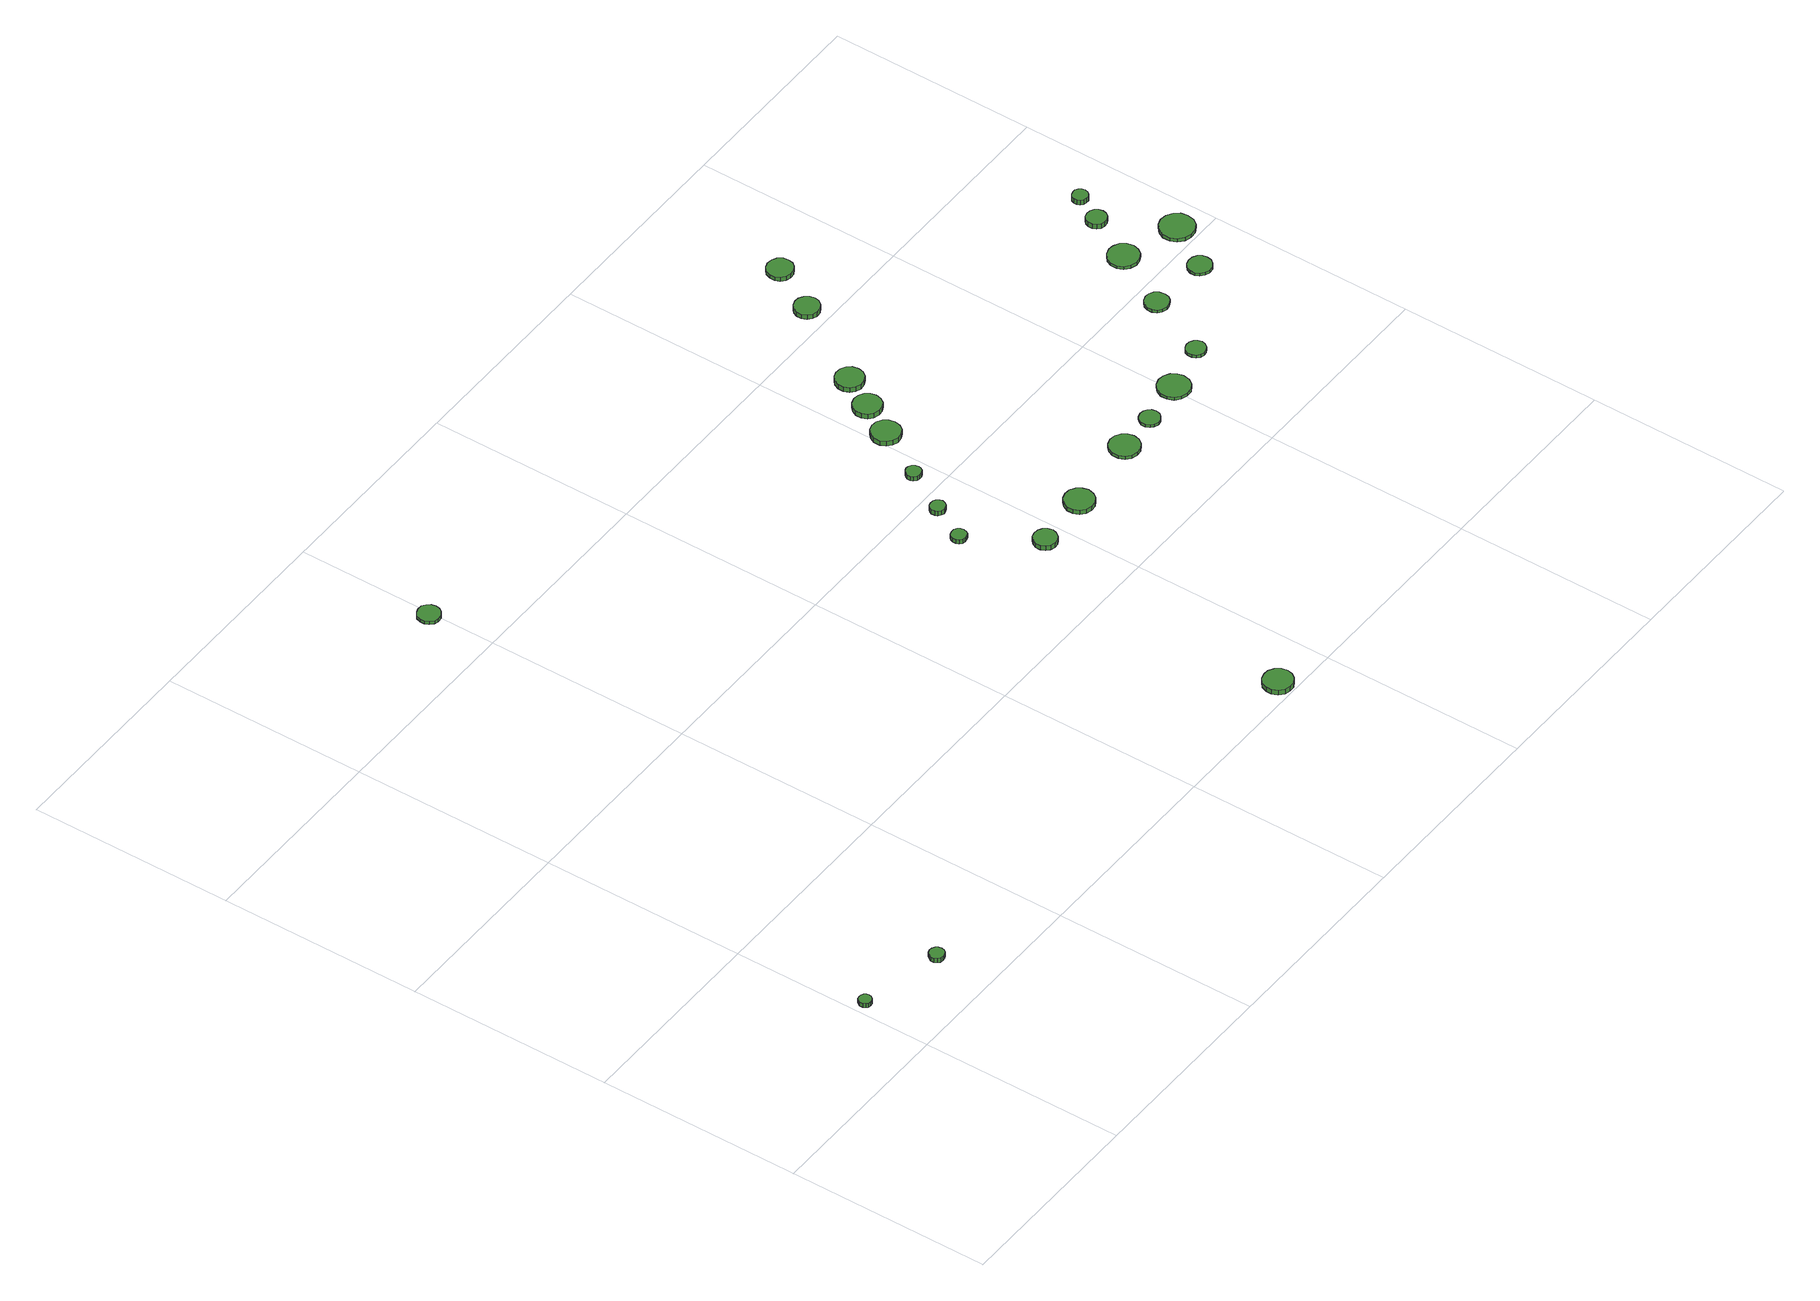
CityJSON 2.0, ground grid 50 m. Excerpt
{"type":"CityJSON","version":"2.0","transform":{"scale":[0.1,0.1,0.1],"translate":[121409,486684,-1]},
"CityObjects":{
"tree1":{"type":"SolitaryVegetationObject","attributes":{"function":"something"},"geometry":[{"type":"MultiSurface","lod":"1","boundaries":[[[0,1,2,3,4,5,6,7,8,9,10,11,12,13,14]],[[15,16,17,18,19,20,21,22,23,24,25,26,27,28,29]],[[0,29,28,1]],[[1,28,27,2]],[[2,27,26,3]],[[3,26,25,4]],[[4,25,24,5]],[[5,24,23,6]],[[6,23,22,7]],[[7,22,21,8]],[[8,21,20,9]],[[9,20,19,10]],[[10,19,18,11]],[[11,18,17,12]],[[12,17,16,13]],[[13,16,15,14]],[[14,15,29,0]]]}]},
"tree2":{"type":"SolitaryVegetationObject","attributes":{"function":"something"},"geometry":[{"type":"MultiSurface","lod":"1","boundaries":[[[30,31,32,33,34,35,36,37,38,39,40,41,42,43,44]],[[45,46,47,48,49,50,51,52,53,54,55,56,57,58,59]],[[30,59,58,31]],[[31,58,57,32]],[[32,57,56,33]],[[33,56,55,34]],[[34,55,54,35]],[[35,54,53,36]],[[36,53,52,37]],[[37,52,51,38]],[[38,51,50,39]],[[39,50,49,40]],[[40,49,48,41]],[[41,48,47,42]],[[42,47,46,43]],[[43,46,45,44]],[[44,45,59,30]]]}]},
"tree3":{"type":"SolitaryVegetationObject","attributes":{"function":"something"},"geometry":[{"type":"MultiSurface","lod":"1","boundaries":[[[60,61,62,63,64,65,66,67,68,69,70,71,72,73,74]],[[75,76,77,78,79,80,81,82,83,84,85,86,87,88,89]],[[60,89,88,61]],[[61,88,87,62]],[[62,87,86,63]],[[63,86,85,64]],[[64,85,84,65]],[[65,84,83,66]],[[66,83,82,67]],[[67,82,81,68]],[[68,81,80,69]],[[69,80,79,70]],[[70,79,78,71]],[[71,78,77,72]],[[72,77,76,73]],[[73,76,75,74]],[[74,75,89,60]]]}]},
"tree4":{"type":"SolitaryVegetationObject","attributes":{"function":"something"},"geometry":[{"type":"MultiSurface","lod":"1","boundaries":[[[90,91,92,93,94,95,96,97,98,99,100,101,102,103,104]],[[105,106,107,108,109,110,111,112,113,114,115,116,117,118,119]],[[90,119,118,91]],[[91,118,117,92]],[[92,117,116,93]],[[93,116,115,94]],[[94,115,114,95]],[[95,114,113,96]],[[96,113,112,97]],[[97,112,111,98]],[[98,111,110,99]],[[99,110,109,100]],[[100,109,108,101]],[[101,108,107,102]],[[102,107,106,103]],[[103,106,105,104]],[[104,105,119,90]]]}]},
"tree5":{"type":"SolitaryVegetationObject","attributes":{"function":"something"},"geometry":[{"type":"MultiSurface","lod":"1","boundaries":[[[120,121,122,123,124,125,126,127,128,129,130,131,132,133,134]],[[135,136,137,138,139,140,141,142,143,144,145,146,147,148,149]],[[120,149,148,121]],[[121,148,147,122]],[[122,147,146,123]],[[123,146,145,124]],[[124,145,144,125]],[[125,144,143,126]],[[126,143,142,127]],[[127,142,141,128]],[[128,141,140,129]],[[129,140,139,130]],[[130,139,138,131]],[[131,138,137,132]],[[132,137,136,133]],[[133,136,135,134]],[[134,135,149,120]]]}]},
"tree6":{"type":"SolitaryVegetationObject","attributes":{"function":"something"},"geometry":[{"type":"MultiSurface","lod":"1","boundaries":[[[150,151,152,153,154,155,156,157,158,159,160,161,162,163,164]],[[165,166,167,168,169,170,171,172,173,174,175,176,177,178,179]],[[150,179,178,151]],[[151,178,177,152]],[[152,177,176,153]],[[153,176,175,154]],[[154,175,174,155]],[[155,174,173,156]],[[156,173,172,157]],[[157,172,171,158]],[[158,171,170,159]],[[159,170,169,160]],[[160,169,168,161]],[[161,168,167,162]],[[162,167,166,163]],[[163,166,165,164]],[[164,165,179,150]]]}]},
"tree7":{"type":"SolitaryVegetationObject","attributes":{"function":"something"},"geometry":[{"type":"MultiSurface","lod":"1","boundaries":[[[180,181,182,183,184,185,186,187,188,189,190,191,192,193,194]],[[195,196,197,198,199,200,201,202,203,204,205,206,207,208,209]],[[180,209,208,181]],[[181,208,207,182]],[[182,207,206,183]],[[183,206,205,184]],[[184,205,204,185]],[[185,204,203,186]],[[186,203,202,187]],[[187,202,201,188]],[[188,201,200,189]],[[189,200,199,190]],[[190,199,198,191]],[[191,198,197,192]],[[192,197,196,193]],[[193,196,195,194]],[[194,195,209,180]]]}]},
"tree8":{"type":"SolitaryVegetationObject","attributes":{"function":"something"},"geometry":[{"type":"MultiSurface","lod":"1","boundaries":[[[210,211,212,213,214,215,216,217,218,219,220,221,222,223,224]],[[225,226,227,228,229,230,231,232,233,234,235,236,237,238,239]],[[210,239,238,211]],[[211,238,237,212]],[[212,237,236,213]],[[213,236,235,214]],[[214,235,234,215]],[[215,234,233,216]],[[216,233,232,217]],[[217,232,231,218]],[[218,231,230,219]],[[219,230,229,220]],[[220,229,228,221]],[[221,228,227,222]],[[222,227,226,223]],[[223,226,225,224]],[[224,225,239,210]]]}]},
"tree9":{"type":"SolitaryVegetationObject","attributes":{"function":"something"},"geometry":[{"type":"MultiSurface","lod":"1","boundaries":[[[240,241,242,243,244,245,246,247,248,249,250,251,252,253,254]],[[255,256,257,258,259,260,261,262,263,264,265,266,267,268,269]],[[240,269,268,241]],[[241,268,267,242]],[[242,267,266,243]],[[243,266,265,244]],[[244,265,264,245]],[[245,264,263,246]],[[246,263,262,247]],[[247,262,261,248]],[[248,261,260,249]],[[249,260,259,250]],[[250,259,258,251]],[[251,258,257,252]],[[252,257,256,253]],[[253,256,255,254]],[[254,255,269,240]]]}]},
"tree10":{"type":"SolitaryVegetationObject","attributes":{"function":"something"},"geometry":[{"type":"MultiSurface","lod":"1","boundaries":[[[270,271,272,273,274,275,276,277,278,279,280,281,282,283,284]],[[285,286,287,288,289,290,291,292,293,294,295,296,297,298,299]],[[270,299,298,271]],[[271,298,297,272]],[[272,297,296,273]],[[273,296,295,274]],[[274,295,294,275]],[[275,294,293,276]],[[276,293,292,277]],[[277,292,291,278]],[[278,291,290,279]],[[279,290,289,280]],[[280,289,288,281]],[[281,288,287,282]],[[282,287,286,283]],[[283,286,285,284]],[[284,285,299,270]]]}]},
"tree11":{"type":"SolitaryVegetationObject","attributes":{"function":"something"},"geometry":[{"type":"MultiSurface","lod":"1","boundaries":[[[300,301,302,303,304,305,306,307,308,309,310,311,312,313,314]],[[315,316,317,318,319,320,321,322,323,324,325,326,327,328,329]],[[300,329,328,301]],[[301,328,327,302]],[[302,327,326,303]],[[303,326,325,304]],[[304,325,324,305]],[[305,324,323,306]],[[306,323,322,307]],[[307,322,321,308]],[[308,321,320,309]],[[309,320,319,310]],[[310,319,318,311]],[[311,318,317,312]],[[312,317,316,313]],[[313,316,315,314]],[[314,315,329,300]]]}]},
"tree12":{"type":"SolitaryVegetationObject","attributes":{"function":"something"},"geometry":[{"type":"MultiSurface","lod":"1","boundaries":[[[330,331,332,333,334,335,336,337,338,339,340,341,342,343,344]],[[345,346,347,348,349,350,351,352,353,354,355,356,357,358,359]],[[330,359,358,331]],[[331,358,357,332]],[[332,357,356,333]],[[333,356,355,334]],[[334,355,354,335]],[[335,354,353,336]],[[336,353,352,337]],[[337,352,351,338]],[[338,351,350,339]],[[339,350,349,340]],[[340,349,348,341]],[[341,348,347,342]],[[342,347,346,343]],[[343,346,345,344]],[[344,345,359,330]]]}]},
"tree13":{"type":"SolitaryVegetationObject","attributes":{"function":"something"},"geometry":[{"type":"MultiSurface","lod":"1","boundaries":[[[360,361,362,363,364,365,366,367,368,369,370,371,372,373,374]],[[375,376,377,378,379,380,381,382,383,384,385,386,387,388,389]],[[360,389,388,361]],[[361,388,387,362]],[[362,387,386,363]],[[363,386,385,364]],[[364,385,384,365]],[[365,384,383,366]],[[366,383,382,367]],[[367,382,381,368]],[[368,381,380,369]],[[369,380,379,370]],[[370,379,378,371]],[[371,378,377,372]],[[372,377,376,373]],[[373,376,375,374]],[[374,375,389,360]]]}]},
"tree14":{"type":"SolitaryVegetationObject","attributes":{"function":"something"},"geometry":[{"type":"MultiSurface","lod":"1","boundaries":[[[390,391,392,393,394,395,396,397,398,399,400,401,402,403,404]],[[405,406,407,408,409,410,411,412,413,414,415,416,417,418,419]],[[390,419,418,391]],[[391,418,417,392]],[[392,417,416,393]],[[393,416,415,394]],[[394,415,414,395]],[[395,414,413,396]],[[396,413,412,397]],[[397,412,411,398]],[[398,411,410,399]],[[399,410,409,400]],[[400,409,408,401]],[[401,408,407,402]],[[402,407,406,403]],[[403,406,405,404]],[[404,405,419,390]]]}]},
"tree15":{"type":"SolitaryVegetationObject","attributes":{"function":"something"},"geometry":[{"type":"MultiSurface","lod":"1","boundaries":[[[420,421,422,423,424,425,426,427,428,429,430,431,432,433,434]],[[435,436,437,438,439,440,441,442,443,444,445,446,447,448,449]],[[420,449,448,421]],[[421,448,447,422]],[[422,447,446,423]],[[423,446,445,424]],[[424,445,444,425]],[[425,444,443,426]],[[426,443,442,427]],[[427,442,441,428]],[[428,441,440,429]],[[429,440,439,430]],[[430,439,438,431]],[[431,438,437,432]],[[432,437,436,433]],[[433,436,435,434]],[[434,435,449,420]]]}]},
"tree16":{"type":"SolitaryVegetationObject","attributes":{"function":"something"},"geometry":[{"type":"MultiSurface","lod":"1","boundaries":[[[450,451,452,453,454,455,456,457,458,459,460,461,462,463,464]],[[465,466,467,468,469,470,471,472,473,474,475,476,477,478,479]],[[450,479,478,451]],[[451,478,477,452]],[[452,477,476,453]],[[453,476,475,454]],[[454,475,474,455]],[[455,474,473,456]],[[456,473,472,457]],[[457,472,471,458]],[[458,471,470,459]],[[459,470,469,460]],[[460,469,468,461]],[[461,468,467,462]],[[462,467,466,463]],[[463,466,465,464]],[[464,465,479,450]]]}]},
"tree17":{"type":"SolitaryVegetationObject","attributes":{"function":"something"},"geometry":[{"type":"MultiSurface","lod":"1","boundaries":[[[480,481,482,483,484,485,486,487,488,489,490,491,492,493,494]],[[495,496,497,498,499,500,501,502,503,504,505,506,507,508,509]],[[480,509,508,481]],[[481,508,507,482]],[[482,507,506,483]],[[483,506,505,484]],[[484,505,504,485]],[[485,504,503,486]],[[486,503,502,487]],[[487,502,501,488]],[[488,501,500,489]],[[489,500,499,490]],[[490,499,498,491]],[[491,498,497,492]],[[492,497,496,493]],[[493,496,495,494]],[[494,495,509,480]]]}]},
"tree18":{"type":"SolitaryVegetationObject","attributes":{"function":"something"},"geometry":[{"type":"MultiSurface","lod":"1","boundaries":[[[510,511,512,513,514,515,516,517,518,519,520,521,522,523,524]],[[525,526,527,528,529,530,531,532,533,534,535,536,537,538,539]],[[510,539,538,511]],[[511,538,537,512]],[[512,537,536,513]],[[513,536,535,514]],[[514,535,534,515]],[[515,534,533,516]],[[516,533,532,517]],[[517,532,531,518]],[[518,531,530,519]],[[519,530,529,520]],[[520,529,528,521]],[[521,528,527,522]],[[522,527,526,523]],[[523,526,525,524]],[[524,525,539,510]]]}]},
"tree19":{"type":"SolitaryVegetationObject","attributes":{"function":"something"},"geometry":[{"type":"MultiSurface","lod":"1","boundaries":[[[540,541,542,543,544,545,546,547,548,549,550,551,552,553,554]],[[555,556,557,558,559,560,561,562,563,564,565,566,567,568,569]],[[540,569,568,541]],[[541,568,567,542]],[[542,567,566,543]],[[543,566,565,544]],[[544,565,564,545]],[[545,564,563,546]],[[546,563,562,547]],[[547,562,561,548]],[[548,561,560,549]],[[549,560,559,550]],[[550,559,558,551]],[[551,558,557,552]],[[552,557,556,553]],[[553,556,555,554]],[[554,555,569,540]]]}]},
"tree20":{"type":"SolitaryVegetationObject","attributes":{"function":"something"},"geometry":[{"type":"MultiSurface","lod":"1","boundaries":[[[570,571,572,573,574,575,576,577,578,579,580,581,582,583,584]],[[585,586,587,588,589,590,591,592,593,594,595,596,597,598,599]],[[570,599,598,571]],[[571,598,597,572]],[[572,597,596,573]],[[573,596,595,574]],[[574,595,594,575]],[[575,594,593,576]],[[576,593,592,577]],[[577,592,591,578]],[[578,591,590,579]],[[579,590,589,580]],[[580,589,588,581]],[[581,588,587,582]],[[582,587,586,583]],[[583,586,585,584]],[[584,585,599,570]]]}]},
"tree21":{"type":"SolitaryVegetationObject","attributes":{"function":"something"},"geometry":[{"type":"MultiSurface","lod":"1","boundaries":[[[600,601,602,603,604,605,606,607,608,609,610,611,612,613,614]],[[615,616,617,618,619,620,621,622,623,624,625,626,627,628,629]],[[600,629,628,601]],[[601,628,627,602]],[[602,627,626,603]],[[603,626,625,604]],[[604,625,624,605]],[[605,624,623,606]],[[606,623,622,607]],[[607,622,621,608]],[[608,621,620,609]],[[609,620,619,610]],[[610,619,618,611]],[[611,618,617,612]],[[612,617,616,613]],[[613,616,615,614]],[[614,615,629,600]]]}]},
"tree22":{"type":"SolitaryVegetationObject","attributes":{"function":"something"},"geometry":[{"type":"MultiSurface","lod":"1","boundaries":[[[630,631,632,633,634,635,636,637,638,639,640,641,642,643,644]],[[645,646,647,648,649,650,651,652,653,654,655,656,657,658,659]],[[630,659,658,631]],[[631,658,657,632]],[[632,657,656,633]],[[633,656,655,634]],[[634,655,654,635]],[[635,654,653,636]],[[636,653,652,637]],[[637,652,651,638]],[[638,651,650,639]],[[639,650,649,640]],[[640,649,648,641]],[[641,648,647,642]],[[642,647,646,643]],[[643,646,645,644]],[[644,645,659,630]]]}]},
"tree23":{"type":"SolitaryVegetationObject","attributes":{"function":"something"},"geometry":[{"type":"MultiSurface","lod":"1","boundaries":[[[660,661,662,663,664,665,666,667,668,669,670,671,672,673,674]],[[675,676,677,678,679,680,681,682,683,684,685,686,687,688,689]],[[660,689,688,661]],[[661,688,687,662]],[[662,687,686,663]],[[663,686,685,664]],[[664,685,684,665]],[[665,684,683,666]],[[666,683,682,667]],[[667,682,681,668]],[[668,681,680,669]],[[669,680,679,670]],[[670,679,678,671]],[[671,678,677,672]],[[672,677,676,673]],[[673,676,675,674]],[[674,675,689,660]]]}]},
"tree24":{"type":"SolitaryVegetationObject","attributes":{"function":"something"},"geometry":[{"type":"MultiSurface","lod":"1","boundaries":[[[690,691,692,693,694,695,696,697,698,699,700,701,702,703,704]],[[705,706,707,708,709,710,711,712,713,714,715,716,717,718,719]],[[690,719,718,691]],[[691,718,717,692]],[[692,717,716,693]],[[693,716,715,694]],[[694,715,714,695]],[[695,714,713,696]],[[696,713,712,697]],[[697,712,711,698]],[[698,711,710,699]],[[699,710,709,700]],[[700,709,708,701]],[[701,708,707,702]],[[702,707,706,703]],[[703,706,705,704]],[[704,705,719,690]]]}]}
},
"vertices":[
[37,178,31],[36,185,31],[32,190,31],[27,193,31],[21,194,31],[14,192,31],[10,187,31],[7,182,31],[7,175,31],[10,169,31],[14,165,31],[21,163,31],[27,164,31],[32,167,31],[36,172,31],[36,172,19],[32,167,19],[27,164,19],[21,163,19],[14,165,19],[10,169,19],[7,175,19],[7,182,19],[10,187,19],[14,192,19],[21,194,19],[27,193,19],[32,190,19],[36,185,19],[37,178,19],
[255,140,24],[253,148,24],[249,154,24],[242,158,24],[235,159,24],[227,156,24],[222,151,24],[218,144,24],[218,136,24],[222,129,24],[227,124,24],[235,122,24],[242,123,24],[249,127,24],[253,133,24],[253,133,12],[249,127,12],[242,123,12],[235,122,12],[227,124,12],[222,129,12],[218,136,12],[218,144,12],[222,151,12],[227,156,12],[235,159,12],[242,158,12],[249,154,12],[253,148,12],[255,140,12],
[518,1662,16],[516,1673,16],[509,1682,16],[500,1688,16],[488,1689,16],[478,1685,16],[469,1678,16],[465,1667,16],[465,1656,16],[469,1646,16],[478,1638,16],[488,1635,16],[500,1636,16],[509,1642,16],[516,1651,16],[516,1651,7],[509,1642,7],[500,1636,7],[488,1635,7],[478,1638,7],[469,1646,7],[465,1656,7],[465,1667,7],[469,1678,7],[478,1685,7],[488,1689,7],[500,1688,7],[509,1682,7],[516,1673,7],[518,1662,7],
[1406,39,22],[1403,54,22],[1394,65,22],[1381,73,22],[1367,74,22],[1353,70,22],[1342,60,22],[1336,46,22],[1336,32,22],[1342,18,22],[1353,8,22],[1367,4,22],[1381,5,22],[1394,13,22],[1403,25,22],[1403,25,9],[1394,13,9],[1381,5,9],[1367,4,9],[1353,8,9],[1342,18,9],[1336,32,9],[1336,46,9],[1342,60,9],[1353,70,9],[1367,74,9],[1381,73,9],[1394,65,9],[1403,54,9],[1406,39,9],
[1368,867,22],[1366,875,22],[1362,881,22],[1355,885,22],[1348,885,22],[1340,883,22],[1335,878,22],[1332,871,22],[1332,863,22],[1335,856,22],[1340,851,22],[1348,849,22],[1355,850,22],[1362,853,22],[1366,860,22],[1366,860,10],[1362,853,10],[1355,850,10],[1348,849,10],[1340,851,10],[1335,856,10],[1332,863,10],[1332,871,10],[1335,878,10],[1340,883,10],[1348,885,10],[1355,885,10],[1362,881,10],[1366,875,10],[1368,867,10],
[1475,707,25],[1472,719,25],[1465,728,25],[1455,734,25],[1444,735,25],[1432,732,25],[1424,724,25],[1419,713,25],[1419,701,25],[1424,691,25],[1432,683,25],[1444,679,25],[1455,680,25],[1465,686,25],[1472,696,25],[1472,696,12],[1465,686,12],[1455,680,12],[1444,679,12],[1432,683,12],[1424,691,12],[1419,701,12],[1419,713,12],[1424,724,12],[1432,732,12],[1444,735,12],[1455,734,12],[1465,728,12],[1472,719,12],[1475,707,12],
[1418,958,20],[1416,965,20],[1411,972,20],[1405,975,20],[1397,976,20],[1390,974,20],[1384,969,20],[1381,962,20],[1381,954,20],[1384,947,20],[1390,942,20],[1397,940,20],[1405,941,20],[1411,944,20],[1416,951,20],[1416,951,7],[1411,944,7],[1405,941,7],[1397,940,7],[1390,942,7],[1384,947,7],[1381,954,7],[1381,962,7],[1384,969,7],[1390,974,7],[1397,976,7],[1405,975,7],[1411,972,7],[1416,965,7],[1418,958,7],
[1478,1064,19],[1476,1072,19],[1472,1078,19],[1465,1082,19],[1457,1083,19],[1450,1080,19],[1444,1075,19],[1441,1068,19],[1441,1061,19],[1444,1054,19],[1450,1048,19],[1457,1046,19],[1465,1047,19],[1472,1051,19],[1476,1057,19],[1476,1057,7],[1472,1051,7],[1465,1047,7],[1457,1046,7],[1450,1048,7],[1444,1054,7],[1441,1061,7],[1441,1068,7],[1444,1075,7],[1450,1080,7],[1457,1083,7],[1465,1082,7],[1472,1078,7],[1476,1072,7],[1478,1064,7],
[1629,721,19],[1625,735,19],[1617,747,19],[1604,755,19],[1589,756,19],[1575,752,19],[1564,742,19],[1558,728,19],[1558,713,19],[1564,700,19],[1575,690,19],[1589,685,19],[1604,687,19],[1617,694,19],[1625,706,19],[1625,706,7],[1617,694,7],[1604,687,7],[1589,685,7],[1575,690,7],[1564,700,7],[1558,713,7],[1558,728,7],[1564,742,7],[1575,752,7],[1589,756,7],[1604,755,7],[1617,747,7],[1625,735,7],[1629,721,7],
[1563,1186,20],[1560,1201,20],[1552,1212,20],[1539,1220,20],[1524,1221,20],[1511,1217,20],[1500,1207,20],[1494,1194,20],[1494,1179,20],[1500,1166,20],[1511,1156,20],[1524,1151,20],[1539,1153,20],[1552,1160,20],[1560,1172,20],[1560,1172,7],[1552,1160,7],[1539,1153,7],[1524,1151,7],[1511,1156,7],[1500,1166,7],[1494,1179,7],[1494,1194,7],[1500,1207,7],[1511,1217,7],[1524,1221,7],[1539,1220,7],[1552,1212,7],[1560,1201,7],[1563,1186,7],
[1606,1266,23],[1603,1280,23],[1595,1291,23],[1583,1298,23],[1569,1300,23],[1555,1295,23],[1545,1286,23],[1539,1273,23],[1539,1259,23],[1545,1246,23],[1555,1237,23],[1569,1233,23],[1583,1234,23],[1595,1241,23],[1603,1252,23],[1603,1252,10],[1595,1241,10],[1583,1234,10],[1569,1233,10],[1555,1237,10],[1545,1246,10],[1539,1259,10],[1539,1273,10],[1545,1286,10],[1555,1295,10],[1569,1300,10],[1583,1298,10],[1595,1291,10],[1603,1280,10],[1606,1266,10],
[1828,742,16],[1825,756,16],[1816,768,16],[1803,776,16],[1788,778,16],[1774,773,16],[1763,763,16],[1757,749,16],[1757,734,16],[1763,720,16],[1774,710,16],[1788,706,16],[1803,707,16],[1816,715,16],[1825,727,16],[1825,727,7],[1816,715,7],[1803,707,7],[1788,706,7],[1774,710,7],[1763,720,7],[1757,734,7],[1757,749,7],[1763,763,7],[1774,773,7],[1788,778,7],[1803,776,7],[1816,768,7],[1825,756,7],[1828,742,7],
[1651,1345,25],[1648,1359,25],[1640,1370,25],[1627,1377,25],[1613,1378,25],[1600,1374,25],[1590,1365,25],[1584,1352,25],[1584,1338,25],[1590,1325,25],[1600,1316,25],[1613,1311,25],[1627,1313,25],[1640,1320,25],[1648,1331,25],[1648,1331,12],[1640,1320,12],[1627,1313,12],[1613,1311,12],[1600,1316,12],[1590,1325,12],[1584,1338,12],[1584,1352,12],[1590,1365,12],[1600,1374,12],[1613,1378,12],[1627,1377,12],[1640,1370,12],[1648,1359,12],[1651,1345,12],
[1921,749,14],[1919,759,14],[1913,767,14],[1904,772,14],[1894,773,14],[1884,770,14],[1877,763,14],[1872,754,14],[1872,744,14],[1877,734,14],[1884,728,14],[1894,724,14],[1904,725,14],[1913,731,14],[1919,739,14],[1919,739,7],[1913,731,7],[1904,725,7],[1894,724,7],[1884,728,7],[1877,734,7],[1872,744,7],[1872,754,7],[1877,763,7],[1884,770,7],[1894,773,7],[1904,772,7],[1913,767,7],[1919,759,7],[1921,749,7],
[1781,1552,23],[1779,1564,23],[1771,1574,23],[1760,1581,23],[1748,1582,23],[1736,1578,23],[1727,1570,23],[1722,1558,23],[1722,1546,23],[1727,1534,23],[1736,1526,23],[1748,1522,23],[1760,1523,23],[1771,1530,23],[1779,1540,23],[1779,1540,10],[1771,1530,10],[1760,1523,10],[1748,1522,10],[1736,1526,10],[1727,1534,10],[1722,1546,10],[1722,1558,10],[1727,1570,10],[1736,1578,10],[1748,1582,10],[1760,1581,10],[1771,1574,10],[1779,1564,10],[1781,1552,10],
[2046,764,15],[2043,779,15],[2034,792,15],[2020,800,15],[2004,802,15],[1989,797,15],[1977,786,15],[1971,772,15],[1971,756,15],[1977,741,15],[1989,731,15],[2004,726,15],[2020,727,15],[2034,735,15],[2043,748,15],[2043,748,7],[2034,735,7],[2020,727,7],[2004,726,7],[1989,731,7],[1977,741,7],[1971,756,7],[1971,772,7],[1977,786,7],[1989,797,7],[2004,802,7],[2020,800,7],[2034,792,7],[2043,779,7],[2046,764,7],
[1851,1672,18],[1849,1684,18],[1841,1695,18],[1830,1701,18],[1817,1703,18],[1805,1699,18],[1795,1690,18],[1790,1678,18],[1790,1665,18],[1795,1653,18],[1805,1645,18],[1817,1641,18],[1830,1642,18],[1841,1649,18],[1849,1659,18],[1849,1659,7],[1841,1649,7],[1830,1642,7],[1817,1641,7],[1805,1645,7],[1795,1653,7],[1790,1665,7],[1790,1678,7],[1795,1690,7],[1805,1699,7],[1817,1703,7],[1830,1701,7],[1841,1695,7],[1849,1684,7],[1851,1672,7],
[2157,794,15],[2155,804,15],[2149,811,15],[2140,816,15],[2130,817,15],[2121,814,15],[2114,808,15],[2110,799,15],[2110,789,15],[2114,780,15],[2121,773,15],[2130,770,15],[2140,771,15],[2149,776,15],[2155,784,15],[2155,784,7],[2149,776,7],[2140,771,7],[2130,770,7],[2121,773,7],[2114,780,7],[2110,789,7],[2110,799,7],[2114,808,7],[2121,814,7],[2130,817,7],[2140,816,7],[2149,811,7],[2155,804,7],[2157,794,7],
[2234,948,15],[2232,960,15],[2225,970,15],[2214,976,15],[2203,977,15],[2191,973,15],[2182,965,15],[2177,954,15],[2177,942,15],[2182,931,15],[2191,923,15],[2203,919,15],[2214,921,15],[2225,927,15],[2232,936,15],[2232,936,7],[2225,927,7],[2214,921,7],[2203,919,7],[2191,923,7],[2182,931,7],[2177,942,7],[2177,954,7],[2182,965,7],[2191,973,7],[2203,977,7],[2214,976,7],[2225,970,7],[2232,960,7],[2234,948,7],
[2321,1091,15],[2317,1106,15],[2308,1119,15],[2295,1126,15],[2280,1128,15],[2265,1123,15],[2253,1113,15],[2247,1099,15],[2247,1083,15],[2253,1069,15],[2265,1059,15],[2280,1054,15],[2295,1056,15],[2308,1063,15],[2317,1076,15],[2317,1076,7],[2308,1063,7],[2295,1056,7],[2280,1054,7],[2265,1059,7],[2253,1069,7],[2247,1083,7],[2247,1099,7],[2253,1113,7],[2265,1123,7],[2280,1128,7],[2295,1126,7],[2308,1119,7],[2317,1106,7],[2321,1091,7],
[2382,939,15],[2380,951,15],[2373,960,15],[2363,966,15],[2351,967,15],[2340,964,15],[2331,956,15],[2326,945,15],[2326,933,15],[2331,923,15],[2340,915,15],[2351,911,15],[2363,912,15],[2373,918,15],[2380,928,15],[2380,928,7],[2373,918,7],[2363,912,7],[2351,911,7],[2340,915,7],[2331,923,7],[2326,933,7],[2326,945,7],[2331,956,7],[2340,964,7],[2351,967,7],[2363,966,7],[2373,960,7],[2380,951,7],[2382,939,7],
[2368,1205,20],[2366,1215,20],[2360,1223,20],[2351,1228,20],[2341,1229,20],[2331,1226,20],[2324,1219,20],[2320,1210,20],[2320,1200,20],[2324,1191,20],[2331,1184,20],[2341,1181,20],[2351,1182,20],[2360,1187,20],[2366,1195,20],[2366,1195,7],[2360,1187,7],[2351,1182,7],[2341,1181,7],[2331,1184,7],[2324,1191,7],[2320,1200,7],[2320,1210,7],[2324,1219,7],[2331,1226,7],[2341,1229,7],[2351,1228,7],[2360,1223,7],[2366,1215,7],[2368,1205,7],
[2465,1049,16],[2462,1066,16],[2452,1079,16],[2437,1088,16],[2420,1090,16],[2404,1085,16],[2391,1073,16],[2384,1058,16],[2384,1040,16],[2391,1025,16],[2404,1013,16],[2420,1008,16],[2437,1010,16],[2452,1018,16],[2462,1032,16],[2462,1032,7],[2452,1018,7],[2437,1010,7],[2420,1008,7],[2404,1013,7],[2391,1025,7],[2384,1040,7],[2384,1058,7],[2391,1073,7],[2404,1085,7],[2420,1090,7],[2437,1088,7],[2452,1079,7],[2462,1066,7],[2465,1049,7],
[2399,1274,21],[2397,1282,21],[2392,1288,21],[2386,1292,21],[2378,1292,21],[2371,1290,21],[2365,1285,21],[2362,1278,21],[2362,1270,21],[2365,1263,21],[2371,1258,21],[2378,1256,21],[2386,1256,21],[2392,1260,21],[2397,1266,21],[2397,1266,8],[2392,1260,8],[2386,1256,8],[2378,1256,8],[2371,1258,8],[2365,1263,8],[2362,1270,8],[2362,1278,8],[2365,1285,8],[2371,1290,8],[2378,1292,8],[2386,1292,8],[2392,1288,8],[2397,1282,8],[2399,1274,8]
]}
